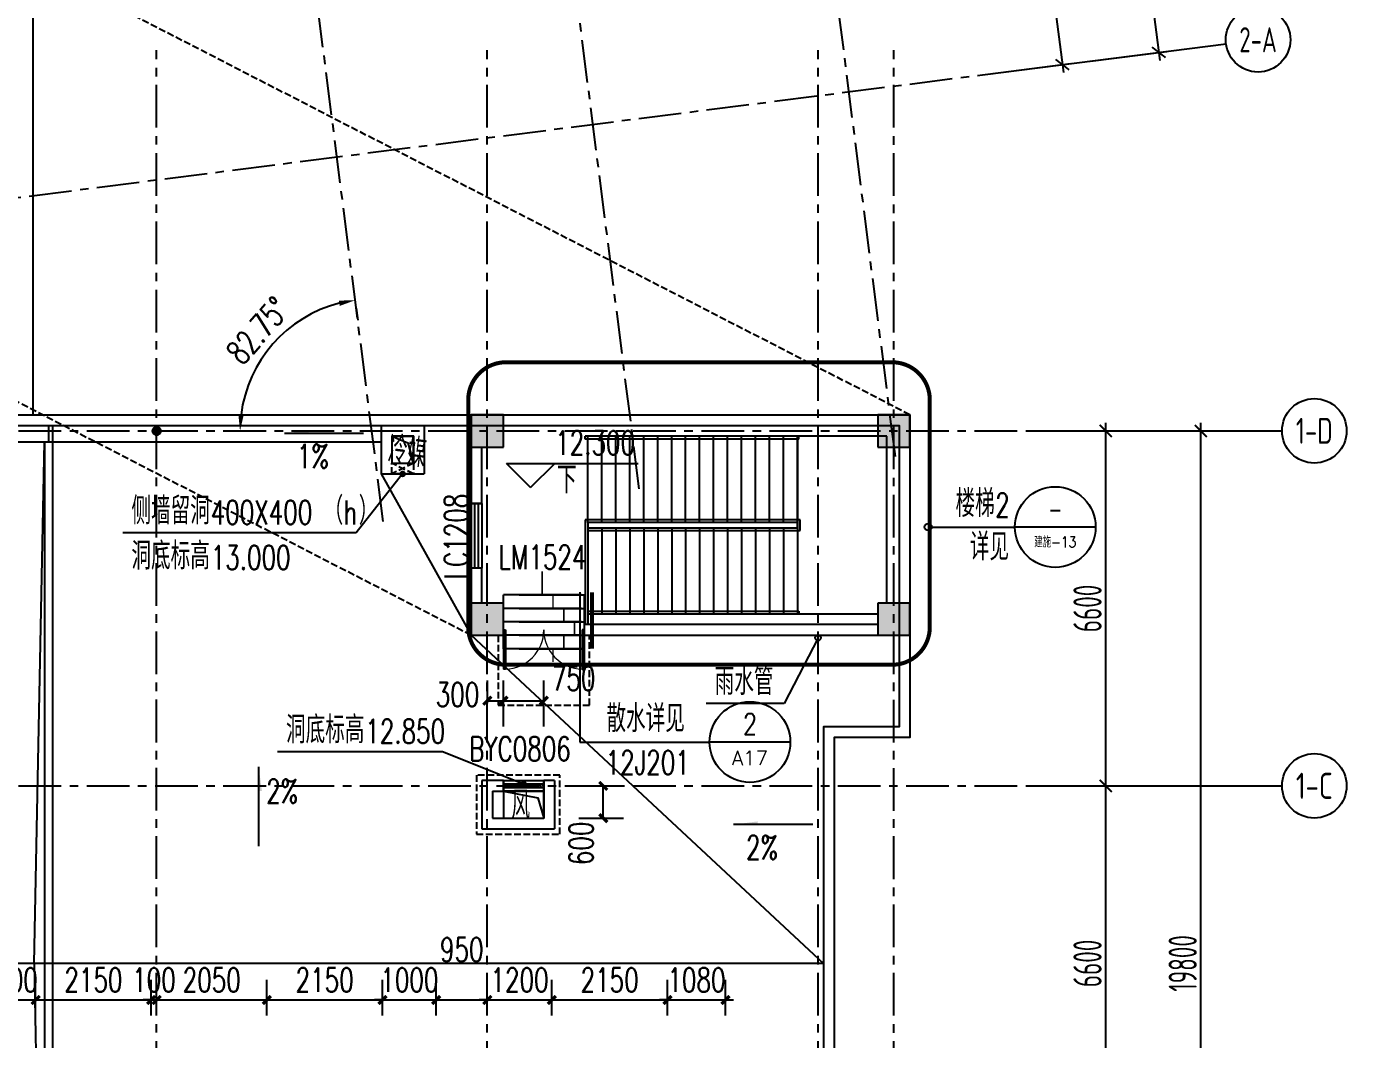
# Model space of a CAD drawing. Header units: millimetres. Extents: x -1048436 to -185795, y -983427 to 400387.
# Drawn here: x -694885 to -670332, y -51110 to -32273 of the extents above; entities that cross this region are included whole.
import ezdxf
from ezdxf.enums import TextEntityAlignment as Align

# ---------------------------------------------------------------- set-up
doc = ezdxf.new("R2010")
doc.units = ezdxf.units.MM
doc.header["$LTSCALE"] = 500
doc.linetypes.add('DASH', pattern=[0.35, 0.25, -0.1])
doc.linetypes.add('一层轴网$0$CENTER', pattern=[50.8, 31.75, -6.35, 6.35, -6.35])
for name, color, linetype in [('AXIS_TEXT', 7, 'Continuous'), ('COLUMN', 254, 'Continuous'), ('DIM_IDEN', 3, 'Continuous'), ('DIM_LEAD', 3, 'Continuous'), ('DIM_SYMB', 3, 'Continuous'), ('PUB_DIM', 3, 'Continuous'), ('PUB_HATCH', 8, 'Continuous'), ('PUB_TEXT', 7, 'Continuous'), ('STAIR', 2, 'Continuous'), ('WINDOW', 4, 'Continuous'), ('WINDOW_TEXT', 7, 'Continuous'), ('一层轴网$0$PUB_DIM', 3, 'Continuous'), ('一层轴网$0$建-文字', 4, 'Continuous'), ('一层轴网$0$建-符号', 150, 'Continuous'), ('一层轴网$0$建-轴线', 1, '一层轴网$0$CENTER'), ('建-墙', 254, 'Continuous'), ('建-屋面-排水沟落水口', 175, 'Continuous'), ('建-文字', 4, 'Continuous'), ('建-符号', 13, 'Continuous'), ('建-符号-箭头', 13, 'Continuous'), ('建-符号-门编号', 13, 'Continuous'), ('建-门扇', 32, 'Continuous'), ('建筑-洞口', 3, 'Continuous')]:
    doc.layers.add(name, color=color, linetype=linetype)
doc.layers.add('建-非打-01', color=6, linetype='Continuous', plot=False)
doc.styles.add('_TCH_DIM', font='SIMPLEX', dxfattribs={"bigfont": 'GBCBIG'})
doc.styles.add('_TCH_DIM_T3', font='SIMPLEX', dxfattribs={"width": 0.705882, "bigfont": 'GBCBIG'})
doc.styles.add('_TCH_LABEL', font='COMPLEX', dxfattribs={"bigfont": 'GBCBIG'})
doc.styles.add('_TCH_WINDOW', font='SIMPLEX', dxfattribs={"height": 3.5, "bigfont": 'GBCBIG'})
doc.styles.add('COMPLEX', font='COMPLEX')
doc.styles.add('XD2008', font='xd-hzs.shx', dxfattribs={"width": 0.7, "bigfont": 'xd-hztxt.shx'})
doc.styles.add('一层轴网$0$_TCH_DIM_T3', font='SIMPLEX', dxfattribs={"width": 0.705882, "bigfont": 'GBCBIG'})
doc.styles.add('一层轴网$0$XD2008', font='xd-hzs.shx', dxfattribs={"width": 0.7, "bigfont": 'xd-hztxt.shx'})
doc.styles.add('一层轴网$0$XD2008_T3', font='xd-hzs.shx', dxfattribs={"width": 0.7, "bigfont": 'xd-hztxt.shx'})
doc.dimstyles.new('_TCH_ARCH&&150', dxfattribs={"dimtxt": 446.25, "dimasz": 150, "dimexe": 375, "dimexo": 450, "dimgap": 150, "dimtad": 1, "dimdec": 0, "dimzin": 0, "dimdsep": 46, "dimtxsty": '_TCH_DIM_T3', "dimblk": 'ARCHTICK', "dimcen": 0.09, "dimclrt": 7, "dimazin": 2, "dimtfac": 1, "dimtdec": 0, "dimtix": 1, "dimtmove": 2, "dimatfit": 3, "dimldrblk": 'ARCHTICK', "dimfxl": 1, "dimtolj": 1, "dimtzin": 0, "dimarcsym": 0})
doc.dimstyles.new('一层轴网$0$_TCH_ARROW&&150', dxfattribs={"dimtxt": 446.25, "dimasz": 300, "dimexe": 375, "dimexo": 450, "dimgap": 150, "dimtad": 1, "dimdec": 0, "dimzin": 0, "dimdsep": 46, "dimtxsty": '一层轴网$0$_TCH_DIM_T3', "dimcen": 0.09, "dimclrt": 7, "dimazin": 2, "dimtfac": 1, "dimtdec": 0, "dimtix": 1, "dimtmove": 2, "dimatfit": 3, "dimfxl": 1, "dimtolj": 1, "dimtzin": 0, "dimarcsym": 0})
doc.dimstyles.new('一层轴网$0$XD100&&150', dxfattribs={"dimtxt": 525, "dimasz": 225, "dimexe": 150, "dimexo": 150, "dimgap": 75, "dimtad": 1, "dimdec": 0, "dimdsep": 46, "dimtxsty": '一层轴网$0$XD2008_T3', "dimblk": '一层轴网$0$_ARCHTICK', "dimcen": 2.5, "dimdle": 150, "dimclrt": 7, "dimaunit": 1, "dimadec": 0, "dimazin": 0, "dimtfac": 1, "dimtdec": 0, "dimtix": 1, "dimtmove": 0, "dimatfit": 3, "dimfxl": 1, "dimtolj": 1, "dimtzin": 0, "dimarcsym": 0})

# ---------------------------------------------------------------- blocks, each defined once
blk = doc.blocks.new('A$C70866F3F')
for p, q in [((75, 150), (0, 150)), ((20, 225), (85, 187)), ((20, 75), (85, 112)), ((75, 280), (112, 215)), ((112, 85), (75, 20)), ((150, 300), (150, 225)), ((150, 75), (150, 0)), ((225, 280), (187, 215)), ((187, 85), (225, 20)), ((215, 187), (280, 225)), ((215, 112), (280, 75)), ((300, 150), (225, 150))]:
    blk.add_line(p, q)
for radius in [150, 75]:
    blk.add_circle((150, 150), radius)
blk = doc.blocks.new('A$C1A8E3B15')
at = {"layer": 'DIM_LEAD'}
for p, q in [((73350, -63826), (72720, -65043)), ((72720, -65043), (71271, -65043))]:
    blk.add_line(p, q, dxfattribs=at)
at = {"layer": '建-屋面-排水沟落水口'}
blk.add_circle((73350, -63826), 50, dxfattribs=at)
at = {"layer": '建-屋面-排水沟落水口', "xscale": 0.5, "yscale": 0.5, "zscale": 0.5, "rotation": 180.0000000333506}
blk.add_blockref('A$C70866F3F', (61125, -59901), dxfattribs=at)
at = {"layer": 'PUB_TEXT', "style": '_TCH_DIM'}
blk.add_text('雨水管', height=506.4, dxfattribs=at).set_placement((71428, -64885))
blk = doc.blocks.new('A$C270B0046')
at = {"layer": '建筑-洞口'}
blk.add_lwpolyline([(133732, 54625), (134132, 54625), (134132, 55125), (133732, 55125)], close=True, dxfattribs=at)
for points in [[(133732, 55125), (134027, 55006), (134132, 54625)], [(135807, 48524), (135807, 48024), (136557, 48024), (136557, 48524), (135807, 48524)], [(135807, 48524), (136449, 48401), (136557, 48024)]]:
    blk.add_lwpolyline(points, dxfattribs=at)
blk = doc.blocks.new('_AXISO')
blk.add_circle((0, 0), 0.5)
at = {"layer": 'AXIS_TEXT', "style": 'COMPLEX', "width": 1.041667}
blk.add_attdef('A', text='', height=0.56, dxfattribs=at).set_placement((-0.25, -0.28), (0.25, -0.28), align=Align.FIT)
blk = doc.blocks.new('一层轴网$0$_ARCHTICK')
at = {"color": 0, "linetype": 'ByBlock', "const_width": 0.15}
blk.add_lwpolyline([(-0.5, -0.5), (0.5, 0.5)], dxfattribs=at)
blk = doc.blocks.new('*D3045')
at = {"layer": 'Defpoints', "color": 0, "transparency": 16777216}
for p in [(77110, 19800), (78550, 19800), (77110, 13200)]:
    blk.add_point(p, dxfattribs=at)
at = {"layer": '一层轴网$0$建-符号', "color": 0, "lineweight": -2, "transparency": 16777216}
for p, q in [((78550, 13050), (78550, 19950)), ((77260, 19800), (78700, 19800)), ((77260, 13200), (78700, 13200))]:
    blk.add_line(p, q, dxfattribs=at)
at = {"layer": '一层轴网$0$建-符号', "color": 0, "lineweight": -2, "transparency": 16777216, "xscale": 225, "yscale": 225, "zscale": 225}
for p, rotation in [((78550, 19800), 90), ((78550, 13200), 270)]:
    blk.add_blockref('一层轴网$0$_ARCHTICK', p, dxfattribs=dict(at, rotation=rotation))
at = {"layer": '一层轴网$0$建-符号', "color": 7, "transparency": 16777216, "insert": (78212, 16500), "char_height": 525, "attachment_point": 5, "rotation": 90, "style": '一层轴网$0$XD2008_T3'}
blk.add_mtext('\\A1;6600', dxfattribs=at)
blk = doc.blocks.new('*D3046')
at = {"layer": 'Defpoints', "color": 0, "transparency": 16777216}
for p in [(77110, 13200), (78550, 13200), (77110, 6600)]:
    blk.add_point(p, dxfattribs=at)
at = {"layer": '一层轴网$0$建-符号', "color": 0, "lineweight": -2, "transparency": 16777216}
for p, q in [((78550, 6450), (78550, 13350)), ((77260, 13200), (78700, 13200)), ((77260, 6600), (78700, 6600))]:
    blk.add_line(p, q, dxfattribs=at)
at = {"layer": '一层轴网$0$建-符号', "color": 0, "lineweight": -2, "transparency": 16777216, "xscale": 225, "yscale": 225, "zscale": 225}
for p, rotation in [((78550, 13200), 90), ((78550, 6600), 270)]:
    blk.add_blockref('一层轴网$0$_ARCHTICK', p, dxfattribs=dict(at, rotation=rotation))
at = {"layer": '一层轴网$0$建-符号', "color": 7, "transparency": 16777216, "insert": (78212, 9900), "char_height": 525, "attachment_point": 5, "rotation": 90, "style": '一层轴网$0$XD2008_T3'}
blk.add_mtext('\\A1;6600', dxfattribs=at)
blk = doc.blocks.new('*D3048')
at = {"layer": 'Defpoints', "color": 0, "transparency": 16777216}
for p in [(78925, 19800), (80320, 19800), (78925, 0)]:
    blk.add_point(p, dxfattribs=at)
at = {"layer": '一层轴网$0$建-符号', "color": 0, "lineweight": -2, "transparency": 16777216}
for p, q in [((80320, -150), (80320, 19950)), ((79075, 19800), (80470, 19800)), ((79075, 0), (80470, 0))]:
    blk.add_line(p, q, dxfattribs=at)
at = {"layer": '一层轴网$0$建-符号', "color": 0, "lineweight": -2, "transparency": 16777216, "xscale": 225, "yscale": 225, "zscale": 225}
for p, rotation in [((80320, 19800), 90), ((80320, 0), 270)]:
    blk.add_blockref('一层轴网$0$_ARCHTICK', p, dxfattribs=dict(at, rotation=rotation))
at = {"layer": '一层轴网$0$建-符号', "color": 7, "transparency": 16777216, "insert": (79982.5, 9900), "char_height": 525, "attachment_point": 5, "rotation": 90, "style": '一层轴网$0$XD2008_T3'}
blk.add_mtext('\\A1;19800', dxfattribs=at)
blk = doc.blocks.new('*D3049')
at = {"layer": 'Defpoints', "color": 0, "transparency": 16777216}
for p in [(64554, 22528), (63502, 21811), (62151, 19800), (64901, 19800)]:
    blk.add_point(p, dxfattribs=at)
at = {"layer": '一层轴网$0$PUB_DIM', "color": 0, "lineweight": -2, "transparency": 16777216}
for p, q in [((64611, 22081), (64639, 21858)), ((62601, 19800), (62826, 19800))]:
    blk.add_line(p, q, dxfattribs=at)
blk.add_arc((64901, 19800), 2450, 104.2683, 172.9793, dxfattribs=at)
at = {"layer": '一层轴网$0$PUB_DIM', "color": 0, "transparency": 16777216}
for points in [[(64288, 22223), (64306, 22125), (64592, 22230)], [(62519, 20096), (62420, 20102), (62451, 19800)]]:
    blk.add_solid(points, dxfattribs=at)
at = {"layer": '一层轴网$0$PUB_DIM', "color": 7, "transparency": 16777216, "insert": (62783, 21666), "char_height": 446.2, "attachment_point": 5, "rotation": 48.6238, "style": '一层轴网$0$_TCH_DIM_T3'}
blk.add_mtext('\\A1;82.75°', dxfattribs=at)
blk = doc.blocks.new('*D3062')
at = {"layer": 'Defpoints', "color": 0, "transparency": 16777216}
for p in [(75499, 32373), (77744, 26611), (76256, 26421)]:
    blk.add_point(p, dxfattribs=at)
at = {"layer": '一层轴网$0$建-符号', "color": 0, "lineweight": -2, "transparency": 16777216}
for p, q in [((76968, 32711), (77763, 26462)), ((75648, 32392), (77136, 32582)), ((76405, 26440), (77893, 26629))]:
    blk.add_line(p, q, dxfattribs=at)
at = {"layer": '一层轴网$0$建-符号', "color": 0, "lineweight": -2, "transparency": 16777216, "xscale": 225, "yscale": 225, "zscale": 225}
for p, rotation in [((76987, 32563), 97.24752617045682), ((77744, 26611), 277.2475261704568)]:
    blk.add_blockref('一层轴网$0$_ARCHTICK', p, dxfattribs=dict(at, rotation=rotation))
at = {"layer": '一层轴网$0$建-符号', "color": 7, "transparency": 16777216, "insert": (77700, 29629), "char_height": 525, "attachment_point": 5, "rotation": 277.2475, "style": '一层轴网$0$XD2008_T3'}
blk.add_mtext('\\A1;6000', dxfattribs=at)
blk = doc.blocks.new('*D3063')
at = {"layer": 'Defpoints', "color": 0, "transparency": 16777216}
for p in [(71304, 80226), (79537, 26839), (78116, 26658)]:
    blk.add_point(p, dxfattribs=at)
at = {"layer": '一层轴网$0$建-符号', "color": 0, "lineweight": -2, "transparency": 16777216}
for p, q in [((72706, 80556), (79556, 26690)), ((71452, 80245), (72873, 80426)), ((78265, 26677), (79686, 26857))]:
    blk.add_line(p, q, dxfattribs=at)
at = {"layer": '一层轴网$0$建-符号', "color": 0, "lineweight": -2, "transparency": 16777216, "xscale": 225, "yscale": 225, "zscale": 225}
for p, rotation in [((72725, 80407), 97.24752617045664), ((79537, 26839), 277.2475261704566)]:
    blk.add_blockref('一层轴网$0$_ARCHTICK', p, dxfattribs=dict(at, rotation=rotation))
at = {"layer": '一层轴网$0$建-符号', "color": 7, "transparency": 16777216, "insert": (76466, 53665), "char_height": 525, "attachment_point": 5, "rotation": 277.2475, "style": '一层轴网$0$XD2008_T3'}
blk.add_mtext('\\A1;54000', dxfattribs=at)
blk = doc.blocks.new('_ArchTick')
at = {"color": 0, "linetype": 'ByBlock', "const_width": 0.4}
blk.add_lwpolyline([(-0.5, -0.5), (0.5, 0.5)], dxfattribs=at)
blk = doc.blocks.new('*D160')
at = {"layer": 'Defpoints', "color": 0, "transparency": 16777216}
for p in [(-694713, -50374), (-695713, -51110), (-694713, -51110)]:
    blk.add_point(p, dxfattribs=at)
at = {"layer": 'PUB_DIM', "color": 0, "lineweight": -2, "transparency": 16777216}
for p, q in [((-695713, -50660), (-695713, -49999)), ((-694713, -50660), (-694713, -49999)), ((-695713, -50374), (-695863, -50374)), ((-695713, -50374), (-694713, -50374)), ((-694713, -50374), (-694563, -50374))]:
    blk.add_line(p, q, dxfattribs=at)
at = {"layer": 'PUB_DIM', "color": 0, "lineweight": -2, "transparency": 16777216, "xscale": 150, "yscale": 150, "zscale": 150}
blk.add_blockref('_ArchTick', (-695713, -50374), dxfattribs=at)
at = {"layer": 'PUB_DIM', "color": 0, "lineweight": -2, "transparency": 16777216, "xscale": 150, "yscale": 150, "zscale": 150, "rotation": 180}
blk.add_blockref('_ArchTick', (-694713, -50374), dxfattribs=at)
at = {"layer": 'PUB_DIM', "color": 7, "transparency": 16777216, "insert": (-695213, -50001), "char_height": 446.2, "attachment_point": 5, "style": '_TCH_DIM_T3'}
blk.add_mtext('\\A1;1000', dxfattribs=at)
blk = doc.blocks.new('*D161')
at = {"layer": 'Defpoints', "color": 0, "transparency": 16777216}
for p in [(-692563, -50374), (-694713, -51110), (-692563, -51110)]:
    blk.add_point(p, dxfattribs=at)
at = {"layer": 'PUB_DIM', "color": 0, "lineweight": -2, "transparency": 16777216}
for p, q in [((-694713, -50660), (-694713, -49999)), ((-692563, -50660), (-692563, -49999)), ((-694713, -50374), (-692563, -50374))]:
    blk.add_line(p, q, dxfattribs=at)
at = {"layer": 'PUB_DIM', "color": 0, "lineweight": -2, "transparency": 16777216, "xscale": 150, "yscale": 150, "zscale": 150, "rotation": 180}
blk.add_blockref('_ArchTick', (-694713, -50374), dxfattribs=at)
at = {"layer": 'PUB_DIM', "color": 0, "lineweight": -2, "transparency": 16777216, "xscale": 150, "yscale": 150, "zscale": 150}
blk.add_blockref('_ArchTick', (-692563, -50374), dxfattribs=at)
at = {"layer": 'PUB_DIM', "color": 7, "transparency": 16777216, "insert": (-693638, -50001), "char_height": 446.2, "attachment_point": 5, "style": '_TCH_DIM_T3'}
blk.add_mtext('\\A1;2150', dxfattribs=at)
blk = doc.blocks.new('*D162')
at = {"layer": 'Defpoints', "color": 0, "transparency": 16777216}
for p in [(-692463, -50374), (-692563, -51110), (-692463, -51110)]:
    blk.add_point(p, dxfattribs=at)
at = {"layer": 'PUB_DIM', "color": 0, "lineweight": -2, "transparency": 16777216}
for p, q in [((-692563, -50660), (-692563, -49999)), ((-692463, -50660), (-692463, -49999)), ((-692563, -50374), (-692713, -50374)), ((-692563, -50374), (-692463, -50374)), ((-692463, -50374), (-692313, -50374))]:
    blk.add_line(p, q, dxfattribs=at)
at = {"layer": 'PUB_DIM', "color": 0, "lineweight": -2, "transparency": 16777216, "xscale": 150, "yscale": 150, "zscale": 150}
blk.add_blockref('_ArchTick', (-692563, -50374), dxfattribs=at)
at = {"layer": 'PUB_DIM', "color": 0, "lineweight": -2, "transparency": 16777216, "xscale": 150, "yscale": 150, "zscale": 150, "rotation": 180}
blk.add_blockref('_ArchTick', (-692463, -50374), dxfattribs=at)
at = {"layer": 'PUB_DIM', "color": 7, "transparency": 16777216, "insert": (-692513, -50001), "char_height": 446.2, "attachment_point": 5, "style": '_TCH_DIM_T3'}
blk.add_mtext('\\A1;100', dxfattribs=at)
blk = doc.blocks.new('*D163')
at = {"layer": 'Defpoints', "color": 0, "transparency": 16777216}
for p in [(-690413, -50374), (-692463, -51110), (-690413, -51110)]:
    blk.add_point(p, dxfattribs=at)
at = {"layer": 'PUB_DIM', "color": 0, "lineweight": -2, "transparency": 16777216}
for p, q in [((-692463, -50660), (-692463, -49999)), ((-690413, -50660), (-690413, -49999)), ((-692463, -50374), (-690413, -50374))]:
    blk.add_line(p, q, dxfattribs=at)
at = {"layer": 'PUB_DIM', "color": 0, "lineweight": -2, "transparency": 16777216, "xscale": 150, "yscale": 150, "zscale": 150, "rotation": 180}
blk.add_blockref('_ArchTick', (-692463, -50374), dxfattribs=at)
at = {"layer": 'PUB_DIM', "color": 0, "lineweight": -2, "transparency": 16777216, "xscale": 150, "yscale": 150, "zscale": 150}
blk.add_blockref('_ArchTick', (-690413, -50374), dxfattribs=at)
at = {"layer": 'PUB_DIM', "color": 7, "transparency": 16777216, "insert": (-691438, -50001), "char_height": 446.2, "attachment_point": 5, "style": '_TCH_DIM_T3'}
blk.add_mtext('\\A1;2050', dxfattribs=at)
blk = doc.blocks.new('*D164')
at = {"layer": 'Defpoints', "color": 0, "transparency": 16777216}
for p in [(-688263, -50374), (-690413, -51110), (-688263, -51110)]:
    blk.add_point(p, dxfattribs=at)
at = {"layer": 'PUB_DIM', "color": 0, "lineweight": -2, "transparency": 16777216}
for p, q in [((-690413, -50660), (-690413, -49999)), ((-688263, -50660), (-688263, -49999)), ((-690413, -50374), (-688263, -50374))]:
    blk.add_line(p, q, dxfattribs=at)
at = {"layer": 'PUB_DIM', "color": 0, "lineweight": -2, "transparency": 16777216, "xscale": 150, "yscale": 150, "zscale": 150, "rotation": 180}
blk.add_blockref('_ArchTick', (-690413, -50374), dxfattribs=at)
at = {"layer": 'PUB_DIM', "color": 0, "lineweight": -2, "transparency": 16777216, "xscale": 150, "yscale": 150, "zscale": 150}
blk.add_blockref('_ArchTick', (-688263, -50374), dxfattribs=at)
at = {"layer": 'PUB_DIM', "color": 7, "transparency": 16777216, "insert": (-689338, -50001), "char_height": 446.2, "attachment_point": 5, "style": '_TCH_DIM_T3'}
blk.add_mtext('\\A1;2150', dxfattribs=at)
blk = doc.blocks.new('*D165')
at = {"layer": 'Defpoints', "color": 0, "transparency": 16777216}
for p in [(-687263, -50374), (-688263, -51110), (-687263, -51110)]:
    blk.add_point(p, dxfattribs=at)
at = {"layer": 'PUB_DIM', "color": 0, "lineweight": -2, "transparency": 16777216}
for p, q in [((-688263, -50660), (-688263, -49999)), ((-687263, -50660), (-687263, -49999)), ((-688263, -50374), (-688413, -50374)), ((-688263, -50374), (-687263, -50374)), ((-687263, -50374), (-687113, -50374))]:
    blk.add_line(p, q, dxfattribs=at)
at = {"layer": 'PUB_DIM', "color": 0, "lineweight": -2, "transparency": 16777216, "xscale": 150, "yscale": 150, "zscale": 150}
blk.add_blockref('_ArchTick', (-688263, -50374), dxfattribs=at)
at = {"layer": 'PUB_DIM', "color": 0, "lineweight": -2, "transparency": 16777216, "xscale": 150, "yscale": 150, "zscale": 150, "rotation": 180}
blk.add_blockref('_ArchTick', (-687263, -50374), dxfattribs=at)
at = {"layer": 'PUB_DIM', "color": 7, "transparency": 16777216, "insert": (-687763, -50001), "char_height": 446.2, "attachment_point": 5, "style": '_TCH_DIM_T3'}
blk.add_mtext('\\A1;1000', dxfattribs=at)
blk = doc.blocks.new('*D166')
at = {"layer": 'Defpoints', "color": 0, "transparency": 16777216}
for p in [(-686313, -50374), (-687263, -51110), (-686313, -51110)]:
    blk.add_point(p, dxfattribs=at)
at = {"layer": 'PUB_DIM', "color": 0, "lineweight": -2, "transparency": 16777216}
for p, q in [((-687263, -50660), (-687263, -49999)), ((-686313, -50660), (-686313, -49999)), ((-687263, -50374), (-686313, -50374))]:
    blk.add_line(p, q, dxfattribs=at)
at = {"layer": 'PUB_DIM', "color": 0, "lineweight": -2, "transparency": 16777216, "xscale": 150, "yscale": 150, "zscale": 150, "rotation": 180}
blk.add_blockref('_ArchTick', (-687263, -50374), dxfattribs=at)
at = {"layer": 'PUB_DIM', "color": 0, "lineweight": -2, "transparency": 16777216, "xscale": 150, "yscale": 150, "zscale": 150}
blk.add_blockref('_ArchTick', (-686313, -50374), dxfattribs=at)
at = {"layer": 'PUB_DIM', "color": 7, "transparency": 16777216, "insert": (-686788, -49437), "char_height": 446.2, "attachment_point": 5, "style": '_TCH_DIM_T3'}
blk.add_mtext('\\A1;950', dxfattribs=at)
blk = doc.blocks.new('*D167')
at = {"layer": 'Defpoints', "color": 0, "transparency": 16777216}
for p in [(-685113, -50374), (-686313, -51110), (-685113, -51110)]:
    blk.add_point(p, dxfattribs=at)
at = {"layer": 'PUB_DIM', "color": 0, "lineweight": -2, "transparency": 16777216}
for p, q in [((-686313, -50660), (-686313, -49999)), ((-685113, -50660), (-685113, -49999)), ((-686313, -50374), (-686463, -50374)), ((-686313, -50374), (-685113, -50374)), ((-685113, -50374), (-684963, -50374))]:
    blk.add_line(p, q, dxfattribs=at)
at = {"layer": 'PUB_DIM', "color": 0, "lineweight": -2, "transparency": 16777216, "xscale": 150, "yscale": 150, "zscale": 150}
blk.add_blockref('_ArchTick', (-686313, -50374), dxfattribs=at)
at = {"layer": 'PUB_DIM', "color": 0, "lineweight": -2, "transparency": 16777216, "xscale": 150, "yscale": 150, "zscale": 150, "rotation": 180}
blk.add_blockref('_ArchTick', (-685113, -50374), dxfattribs=at)
at = {"layer": 'PUB_DIM', "color": 7, "transparency": 16777216, "insert": (-685713, -50001), "char_height": 446.2, "attachment_point": 5, "style": '_TCH_DIM_T3'}
blk.add_mtext('\\A1;1200', dxfattribs=at)
blk = doc.blocks.new('*D168')
at = {"layer": 'Defpoints', "color": 0, "transparency": 16777216}
for p in [(-682963, -50374), (-685113, -51110), (-682963, -51110)]:
    blk.add_point(p, dxfattribs=at)
at = {"layer": 'PUB_DIM', "color": 0, "lineweight": -2, "transparency": 16777216}
for p, q in [((-685113, -50660), (-685113, -49999)), ((-682963, -50660), (-682963, -49999)), ((-685113, -50374), (-682963, -50374))]:
    blk.add_line(p, q, dxfattribs=at)
at = {"layer": 'PUB_DIM', "color": 0, "lineweight": -2, "transparency": 16777216, "xscale": 150, "yscale": 150, "zscale": 150, "rotation": 180}
blk.add_blockref('_ArchTick', (-685113, -50374), dxfattribs=at)
at = {"layer": 'PUB_DIM', "color": 0, "lineweight": -2, "transparency": 16777216, "xscale": 150, "yscale": 150, "zscale": 150}
blk.add_blockref('_ArchTick', (-682963, -50374), dxfattribs=at)
at = {"layer": 'PUB_DIM', "color": 7, "transparency": 16777216, "insert": (-684038, -50001), "char_height": 446.2, "attachment_point": 5, "style": '_TCH_DIM_T3'}
blk.add_mtext('\\A1;2150', dxfattribs=at)
blk = doc.blocks.new('*D169')
at = {"layer": 'Defpoints', "color": 0, "transparency": 16777216}
for p in [(-681883, -50374), (-682963, -51110), (-681883, -51110)]:
    blk.add_point(p, dxfattribs=at)
at = {"layer": 'PUB_DIM', "color": 0, "lineweight": -2, "transparency": 16777216}
for p, q in [((-682963, -50660), (-682963, -49999)), ((-681883, -50660), (-681883, -49999)), ((-682963, -50374), (-683113, -50374)), ((-682963, -50374), (-681883, -50374)), ((-681883, -50374), (-681733, -50374))]:
    blk.add_line(p, q, dxfattribs=at)
at = {"layer": 'PUB_DIM', "color": 0, "lineweight": -2, "transparency": 16777216, "xscale": 150, "yscale": 150, "zscale": 150}
blk.add_blockref('_ArchTick', (-682963, -50374), dxfattribs=at)
at = {"layer": 'PUB_DIM', "color": 0, "lineweight": -2, "transparency": 16777216, "xscale": 150, "yscale": 150, "zscale": 150, "rotation": 180}
blk.add_blockref('_ArchTick', (-681883, -50374), dxfattribs=at)
at = {"layer": 'PUB_DIM', "color": 7, "transparency": 16777216, "insert": (-682423, -50001), "char_height": 446.2, "attachment_point": 5, "style": '_TCH_DIM_T3'}
blk.add_mtext('\\A1;1080', dxfattribs=at)
blk = doc.blocks.new('*D1117')
at = {"layer": 'Defpoints', "color": 0, "transparency": 16777216}
for p in [(-685063, -46394), (-684156, -46394), (-685063, -46994)]:
    blk.add_point(p, dxfattribs=at)
at = {"layer": 'PUB_DIM', "color": 0, "lineweight": -2, "transparency": 16777216}
for p, q in [((-684613, -46394), (-683781, -46394)), ((-684156, -46994), (-684156, -46394)), ((-684613, -46994), (-683781, -46994))]:
    blk.add_line(p, q, dxfattribs=at)
at = {"layer": 'PUB_DIM', "color": 0, "lineweight": -2, "transparency": 16777216, "xscale": 150, "yscale": 150, "zscale": 150}
for p, rotation in [((-684156, -46394), 90), ((-684156, -46994), 270)]:
    blk.add_blockref('_ArchTick', p, dxfattribs=dict(at, rotation=rotation))
at = {"layer": 'PUB_DIM', "color": 7, "transparency": 16777216, "insert": (-684569, -47462), "char_height": 446.2, "attachment_point": 5, "rotation": 90, "style": '_TCH_DIM_T3'}
blk.add_mtext('\\A1;600', dxfattribs=at)
blk = doc.blocks.new('*D1118')
at = {"layer": 'Defpoints', "color": 0, "transparency": 16777216}
for p in [(-686012, -44809), (-686313, -45740), (-686013, -45740)]:
    blk.add_point(p, dxfattribs=at)
at = {"layer": 'PUB_DIM', "color": 0, "lineweight": -2, "transparency": 16777216}
for p, q in [((-686313, -45290), (-686312, -44434)), ((-686013, -45290), (-686012, -44434)), ((-686312, -44809), (-686012, -44809))]:
    blk.add_line(p, q, dxfattribs=at)
at = {"layer": 'PUB_DIM', "color": 0, "lineweight": -2, "transparency": 16777216, "xscale": 150, "yscale": 150, "zscale": 150}
for p, rotation in [((-686312, -44809), 179.9880964883698), ((-686012, -44809), 359.9880964883698)]:
    blk.add_blockref('_ArchTick', p, dxfattribs=dict(at, rotation=rotation))
at = {"layer": 'PUB_DIM', "color": 7, "transparency": 16777216, "insert": (-686867, -44695), "char_height": 446.2, "attachment_point": 5, "rotation": 359.9881, "style": '_TCH_DIM_T3'}
blk.add_mtext('\\A1;300', dxfattribs=at)
blk = doc.blocks.new('*D1119')
at = {"layer": 'Defpoints', "color": 0, "transparency": 16777216}
for p in [(-685262, -44809), (-686013, -45740), (-685263, -45740)]:
    blk.add_point(p, dxfattribs=at)
at = {"layer": 'PUB_DIM', "color": 0, "lineweight": -2, "transparency": 16777216}
for p, q in [((-686013, -45290), (-686012, -44434)), ((-685263, -45290), (-685262, -44434)), ((-686012, -44809), (-685262, -44809))]:
    blk.add_line(p, q, dxfattribs=at)
at = {"layer": 'PUB_DIM', "color": 0, "lineweight": -2, "transparency": 16777216, "xscale": 150, "yscale": 150, "zscale": 150}
for p, rotation in [((-686012, -44809), 179.9880964883694), ((-685262, -44809), 359.9880964883694)]:
    blk.add_blockref('_ArchTick', p, dxfattribs=dict(at, rotation=rotation))
at = {"layer": 'PUB_DIM', "color": 7, "transparency": 16777216, "insert": (-684707, -44397), "char_height": 446.2, "attachment_point": 5, "rotation": 359.9881, "style": '_TCH_DIM_T3'}
blk.add_mtext('\\A1;750', dxfattribs=at)
blk = doc.blocks.new('$TCHSYS$WIN2D')
for p, q in [((-0.5, 0.5), (0.5, 0.5)), ((-0.5, 0.5), (-0.5, -0.5)), ((0.5, 0.5), (0.5, -0.5)), ((0.5, 0.167), (-0.5, 0.167)), ((0.5, -0.167), (-0.5, -0.167)), ((-0.5, -0.5), (0.5, -0.5))]:
    blk.add_line(p, q)
blk = doc.blocks.new('$WINLIB2D$00000039')
at = {"color": 0}
for points in [[(-0.5, 0.5), (-0.5, -0.5)], [(0.5, 0.5), (-0.5, 0.5)], [(0.5, -0.5), (0.5, 0.5)], [(-0.5, 0.167), (0.5, 0.167)], [(-0.452, -0.167), (-0.5, 0.084)], [(-0.384, -0.167), (-0.448, 0.167)], [(-0.316, -0.167), (-0.38, 0.167)], [(-0.248, -0.167), (-0.312, 0.167)], [(-0.18, -0.167), (-0.244, 0.167)], [(-0.112, -0.167), (-0.176, 0.167)], [(-0.044, -0.167), (-0.108, 0.167)], [(0.024, -0.167), (-0.04, 0.167)], [(0.092, -0.167), (0.028, 0.167)], [(0.16, -0.167), (0.096, 0.167)], [(0.228, -0.167), (0.164, 0.167)], [(0.296, -0.167), (0.232, 0.167)], [(0.364, -0.167), (0.3, 0.167)], [(0.432, -0.167), (0.368, 0.167)], [(0.5, -0.167), (0.436, 0.167)], [(-0.5, -0.167), (0.5, -0.167)], [(0.5, -0.5), (-0.5, -0.5)]]:
    blk.add_lwpolyline(points, dxfattribs=at)
blk = doc.blocks.new('$DorLib2D$00000002')
for p, q in [((-0.5, 0), (-0.5, 0.4875)), ((-0.475, 0.4875), (-0.5, 0.4875)), ((-0.475, 0), (-0.475, 0.4875)), ((0.475, 0), (0.475, 0.4875)), ((0.475, 0.4875), (0.5, 0.4875)), ((0.5, 0), (0.5, 0.4875)), ((-0.5, 0), (-0.475, 0)), ((0.5, 0), (0.475, 0))]:
    blk.add_line(p, q)
at = {"lineweight": 13}
for centre, start, end in [((-0.4875, 0), 0, 88.53072), ((0.4875, 0), 91.46928, 180)]:
    blk.add_arc(centre, 0.4875, start, end, dxfattribs=at)
blk = doc.blocks.new('A$C2C8523F8')
at = {"layer": '一层轴网$0$建-符号'}
for p, q in [((76256.3, 26421.3), (80789, 26997.8)), ((77110, 19800), (81830, 19800)), ((81830, 19801.8), (81830, 19801.8)), ((77110, 13200), (81830, 13200)), ((81830.3, 13201.8), (81830.3, 13201.8))]:
    blk.add_line(p, q, dxfattribs=at)
at = {"layer": '一层轴网$0$建-轴线', "ltscale": 0.05}
for p, q in [((74638.3, 19327.2), (66478.9, 83487.5)), ((69876.7, 18721.7), (61717.3, 82882)), ((65115, 18116.1), (56955.6, 82276.4)), ((54750.7, 23686.4), (76256.3, 26421.3)), ((21500, 19800), (77110, 19800)), ((21500, 13200), (77110, 13200))]:
    blk.add_line(p, q, dxfattribs=at)
for points in [[(60900, -2500), (60900, 26879.1)], [(67050, -2500), (67050, 26879.1)], [(73200, -2500), (73200, 26879.1)], [(74610, -2500.8), (74610, 26878.3)]]:
    blk.add_lwpolyline(points, dxfattribs=at)
at = {"layer": '一层轴网$0$建-符号'}
ref = blk.add_blockref('_AXISO', (81384.2, 27073.4), dxfattribs=dict(at, xscale=1200, yscale=1200, zscale=1200))
ref.add_attrib('A', '2-A', dxfattribs={"layer": '一层轴网$0$建-文字', "height": 467.56, "style": '一层轴网$0$XD2008', "width": 0.894142}).set_placement((81035.3, 26839.7), (81733.1, 26839.7), align=Align.FIT)
ref = blk.add_blockref('_AXISO', (82430, 19801.8), dxfattribs=dict(at, xscale=1200, yscale=1200, zscale=1200))
ref.add_attrib('A', '1-D', dxfattribs={"layer": '一层轴网$0$建-文字', "height": 482.65, "style": '一层轴网$0$XD2008', "width": 0.944767}).set_placement((82086.3, 19560.5), (82773.7, 19560.5), align=Align.FIT)
ref = blk.add_blockref('_AXISO', (82430.3, 13201.8), dxfattribs=dict(at, xscale=1200, yscale=1200, zscale=1200))
ref.add_attrib('A', '1-C', dxfattribs={"layer": '一层轴网$0$建-文字', "height": 486.4, "style": '一层轴网$0$XD2008', "width": 0.917494}).set_placement((82087.9, 12958.6), (82772.7, 12958.6), align=Align.FIT)
at = {"layer": '一层轴网$0$PUB_DIM'}
dim = blk.add_angular_dim_3p(base=(63501.6, 21810.9), center=(64900.9, 19800), p1=(64554, 22527.8), p2=(62151.1, 19800), dimstyle='一层轴网$0$_TCH_ARROW&&150', dxfattribs=at)
dim.commit()
dim.dimension.update_dxf_attribs({"geometry": '*D3049', "text_midpoint": (62782.6, 21666)})
at = {"layer": '一层轴网$0$建-符号'}
for p1, p2, distance, picture, middle in [((71303.6, 80226.4), (78116.1, 26657.8), 1432.5, '*D3063', (76465.7, 53665.4)), ((75499.4, 32373.4), (76256.3, 26421.3), 1499.7, '*D3062', (77700.4, 29629.1)), ((77110, 13200), (77110, 19800), -1440, '*D3045', (78212.5, 16500)), ((78925, 0), (78925, 19800), -1395, '*D3048', (79982.5, 9900)), ((77110, 6600), (77110, 13200), -1440, '*D3046', (78212.5, 9900))]:
    dim = blk.add_aligned_dim(p1=p1, p2=p2, distance=distance, dimstyle='一层轴网$0$XD100&&150', dxfattribs=at)
    dim.commit()
    dim.dimension.update_dxf_attribs({"geometry": picture, "text_midpoint": middle})

msp = doc.modelspace()

# ---------------------------------------------------------------- hatches: boundary and pattern name
at = {"layer": 'PUB_HATCH'}
for points in [[(-686612.7, -39494.3), (-686612.7, -40094.3), (-686012.7, -40094.3), (-686012.7, -39494.3)], [(-679053.2, -39494.3), (-679053.2, -40094.3), (-678453.2, -40094.3), (-678453.2, -39494.3)], [(-686612.7, -43594), (-686012.7, -43594), (-686012.7, -42994), (-686612.7, -42994)], [(-679053.2, -42994), (-679053.2, -43594), (-678453.2, -43594), (-678453.2, -42994)]]:
    msp.add_hatch(color=256, dxfattribs=at).paths.add_polyline_path(points)
at = {"layer": '建-符号-箭头'}
for points in [[(-690085, -39840.1), (-689635, -39840.1), (-689635, -39780.1)], [(-690564.9, -46040.1), (-690564.9, -46490.1), (-690504.9, -46490.1)], [(-681732.7, -47113.1), (-681282.7, -47113.1), (-681282.7, -47053.1)]]:
    msp.add_hatch(color=256, dxfattribs=at).paths.add_polyline_path(points)

# ---------------------------------------------------------------- linework, layer by layer
for p, q in [((-694760.9, -39494), (-694762.1, 568.9)), ((-685720.8, -42844), (-684512.6, -42844)), ((-684512.6, -42844), (-684512.6, -43594)), ((-685720.8, -43094), (-684512.6, -43094)), ((-685720.8, -43344), (-684512.6, -43344)), ((-685720.8, -43594), (-684512.6, -43594)), ((-685720.8, -43844), (-684512.6, -43844))]:
    msp.add_line(p, q)
at = {"linetype": 'DASH'}
for points in [[(-678453.2, -39494), (-706000.7, -25329.8)], [(-686612.7, -43594), (-714160.2, -29429.8)]]:
    msp.add_lwpolyline(points, dxfattribs=at)
msp.add_lwpolyline([(-729662.7, -43094), (-717362.7, -43094), (-717362.7, -39494), (-678453.2, -39494), (-678453.2, -45494), (-679862.7, -45494), (-679862.7, -59894), (-729662.7, -59894)], close=True)
for points in [[(-717162.7, -43094), (-717162.7, -39694), (-678653.2, -39694), (-678653.2, -45294), (-680062.7, -45294), (-680062.7, -59694), (-729462.7, -59694), (-729462.7, -46744.8)], [(-717162.7, -43094), (-717162.7, -39694), (-686612.7, -39694)]]:
    msp.add_lwpolyline(points)
at = {"const_width": 30}
msp.add_lwpolyline([(-685091.8, -44091.7), (-685091.8, -43844), (-684891.8, -43844), (-684891.8, -43594), (-684691.8, -43594), (-684691.8, -43344), (-684891.8, -43344), (-684891.8, -43094), (-685091.8, -43094), (-685091.8, -42844), (-685291.8, -42844), (-685291.8, -42407.3)], dxfattribs=at)
at = {"layer": 'COLUMN'}
for p, q in [((-686612.7, -39494.3), (-686612.7, -40094.3)), ((-686012.7, -39494.3), (-686612.7, -39494.3)), ((-686012.7, -40094.3), (-686012.7, -39494.3)), ((-679053.2, -39494.3), (-679053.2, -40094.3)), ((-678453.2, -39494.3), (-679053.2, -39494.3)), ((-678453.2, -40094.3), (-678453.2, -39494.3)), ((-686612.7, -40094.3), (-686012.7, -40094.3)), ((-679053.2, -40094.3), (-678453.2, -40094.3)), ((-686012.7, -42994), (-686612.7, -42994)), ((-686612.7, -42994), (-686612.7, -43594)), ((-686012.7, -43594), (-686012.7, -42994)), ((-679053.2, -42994), (-679053.2, -43594)), ((-678453.2, -42994), (-679053.2, -42994)), ((-678453.2, -43594), (-678453.2, -42994)), ((-686612.7, -43594), (-686012.7, -43594)), ((-679053.2, -43594), (-678453.2, -43594))]:
    msp.add_line(p, q, dxfattribs=at)
at = {"layer": 'DIM_IDEN'}
for p, q in [((-678115.8, -41580.6), (-676500.8, -41580.6)), ((-678115.8, -41580.6), (-678115.8, -41580.6)), ((-675000.8, -41580.6), (-676500.8, -41580.6))]:
    msp.add_line(p, q, dxfattribs=at)
for centre, radius in [((-675750.8, -41580.6), 750), ((-678115.8, -41580.6), 66.2)]:
    msp.add_circle(centre, radius, dxfattribs=at)
at = {"layer": 'DIM_LEAD'}
for p, q in [((-687887.6, -40593.7), (-688752.7, -41688)), ((-688752.7, -41688), (-693089.3, -41688)), ((-687147.7, -45759.5), (-690214.5, -45759.5)), ((-685637.7, -46360.8), (-687147.7, -45759.5))]:
    msp.add_line(p, q, dxfattribs=at)
at = {"layer": 'DIM_LEAD', "const_width": 60}
for points in [[(-687869, -40570.1, 1), (-687906.3, -40617.2, 1)], [(-685609.8, -46371.9, 1), (-685665.5, -46349.7, 1)]]:
    msp.add_lwpolyline(points, format="xyb", close=True, dxfattribs=at)
at = {"layer": 'DIM_SYMB'}
msp.add_lwpolyline([(-684574.5, -40694, 0, 0, 0), (-679744.5, -40694, 0, 0, 0), (-679744.5, -42394, 0, 0, 0), (-683864.5, -42394, 120, 0, 0), (-684314.5, -42394, 0, 0, 0)], format="xyseb", dxfattribs=at)
at = {"layer": 'STAIR'}
for p, q in [((-680519.5, -39894), (-684494.5, -39894)), ((-684494.5, -39944), (-684494.5, -39894)), ((-680519.5, -39944), (-684494.5, -39944)), ((-680544.5, -39894), (-684444.5, -39894)), ((-684444.5, -41494), (-684444.5, -39894)), ((-684184.5, -41494), (-684184.5, -39894)), ((-683924.5, -41494), (-683924.5, -39894)), ((-683664.5, -41494), (-683664.5, -39894)), ((-683404.5, -41494), (-683404.5, -39894)), ((-683144.5, -41494), (-683144.5, -39894)), ((-682884.5, -41494), (-682884.5, -39894)), ((-682624.5, -41494), (-682624.5, -39894)), ((-682364.5, -41494), (-682364.5, -39894)), ((-682104.5, -41494), (-682104.5, -39894)), ((-681844.5, -41494), (-681844.5, -39894)), ((-681584.5, -41494), (-681584.5, -39894)), ((-681324.5, -41494), (-681324.5, -39894)), ((-681064.5, -41494), (-681064.5, -39894)), ((-680804.5, -41494), (-680804.5, -39894)), ((-678884.5, -39894), (-680544.5, -39894)), ((-680544.5, -39894), (-680544.5, -43194)), ((-680544.5, -41494), (-680544.5, -39894)), ((-680519.5, -39944), (-680519.5, -39894)), ((-678884.5, -42994), (-678884.5, -39894)), ((-680494.5, -41444), (-684494.5, -41444)), ((-684494.5, -41444), (-684494.5, -43394)), ((-680494.5, -41644), (-680494.5, -41444)), ((-680544.5, -41494), (-684444.5, -41494)), ((-680544.5, -41494), (-684444.5, -41494)), ((-684444.5, -41494), (-684444.5, -43394)), ((-684444.5, -41594), (-680544.5, -41594)), ((-684444.5, -41594), (-684444.5, -43194)), ((-684444.5, -41594), (-680544.5, -41594)), ((-684444.5, -41594), (-684444.5, -41644)), ((-684444.5, -41644), (-680494.5, -41644)), ((-684184.5, -41594), (-684184.5, -43194)), ((-683924.5, -41594), (-683924.5, -43194)), ((-683664.5, -41594), (-683664.5, -43194)), ((-683404.5, -41594), (-683404.5, -43194)), ((-683144.5, -41594), (-683144.5, -43194)), ((-682884.5, -41594), (-682884.5, -43194)), ((-682624.5, -41594), (-682624.5, -43194)), ((-682364.5, -41594), (-682364.5, -43194)), ((-682104.5, -41594), (-682104.5, -43194)), ((-681844.5, -41594), (-681844.5, -43194)), ((-681584.5, -41594), (-681584.5, -43194)), ((-681324.5, -41594), (-681324.5, -43194)), ((-681064.5, -41594), (-681064.5, -43194)), ((-680804.5, -41594), (-680804.5, -43194)), ((-680544.5, -41594), (-680544.5, -41494)), ((-680544.5, -41594), (-680544.5, -43194)), ((-684562.6, -42844), (-686012.7, -42844)), ((-686012.7, -43844), (-686012.7, -42844)), ((-684562.6, -43094), (-686012.7, -43094)), ((-684444.5, -43144), (-680519.5, -43144)), ((-684444.5, -43144), (-684444.5, -43194)), ((-684444.5, -43194), (-680544.5, -43194)), ((-684444.5, -43194), (-680519.5, -43194)), ((-680544.5, -43194), (-679053.2, -43194)), ((-680519.5, -43144), (-680519.5, -43194)), ((-684562.6, -43344), (-686012.7, -43344)), ((-684444.5, -43394), (-684494.5, -43394)), ((-684571.7, -43594), (-686021.8, -43594)), ((-684562.6, -43844), (-686012.7, -43844))]:
    msp.add_line(p, q, dxfattribs=at)
at = {"layer": '建-墙'}
for p, q in [((-686612.7, -39494), (-686612.7, -39494.3)), ((-686612.7, -39494), (-678584.5, -39494)), ((-678584.5, -39494), (-678584.6, -39494.3)), ((-688287.7, -39693.8), (-688287.7, -40593.7)), ((-688287.7, -39693.8), (-687487.7, -39694)), ((-687487.7, -39694), (-687487.7, -40593.7)), ((-686012.7, -39694), (-679053.2, -39694)), ((-688087.7, -39893.9), (-688087.7, -40393.7)), ((-688087.7, -39893.9), (-687687.7, -39893.9)), ((-687687.7, -39893.9), (-687687.7, -40393.7)), ((-686612.7, -40094.3), (-686612.7, -41144)), ((-686412.7, -41144), (-686412.7, -40094.3)), ((-678653.2, -40094.3), (-678653.2, -42994)), ((-678453.2, -40094.3), (-678453.2, -42994)), ((-688087.7, -40393.7), (-687687.7, -40393.7)), ((-688287.7, -40593.7), (-687487.7, -40593.7)), ((-686612.7, -41144), (-686412.7, -41144)), ((-686412.7, -42344), (-686612.7, -42344)), ((-686612.7, -42344), (-686612.7, -42994)), ((-686412.7, -42994), (-686412.7, -42344)), ((-679053.2, -43394), (-684512.7, -43394)), ((-684512.7, -43394), (-684512.7, -43594)), ((-684512.7, -43594), (-679053.2, -43594)), ((-686012.7, -46294), (-686414, -46293.9)), ((-686414, -46293.9), (-686414, -47194)), ((-686012.7, -46494), (-686012.7, -46294)), ((-685062.7, -46294.2), (-685262.7, -46294.2)), ((-685262.7, -46294.2), (-685262.7, -46494.2)), ((-685062.7, -46294.2), (-685062.7, -47194)), ((-686214, -46494), (-686012.7, -46494)), ((-686214, -46494), (-686214, -46994)), ((-685262.7, -46494.2), (-685262.7, -46494.2)), ((-685262.7, -46494.2), (-685262.7, -46994)), ((-686214, -46994), (-685262.7, -46994)), ((-686414, -47194), (-685062.7, -47194))]:
    msp.add_line(p, q, dxfattribs=at)
at = {"layer": '建-墙', "linetype": 'DASH'}
for points in [[(-687687.6, -40593.7), (-687687.6, -40593.7), (-688087.6, -40593.7), (-688087.6, -40593.7), (-688087.6, -40393.7), (-688087.6, -40393.7), (-687687.6, -40393.7), (-687687.6, -40393.7)], [(-684962.7, -46194), (-686514, -46194), (-686514, -47294), (-684962.7, -47294)]]:
    msp.add_lwpolyline(points, close=True, dxfattribs=at)
for points in [[(-687687.6, -40393.7), (-688087.6, -40593.7)], [(-687687.6, -40593.7), (-688087.6, -40393.7)], [(-686112.7, -43594), (-686112.7, -44894), (-684412.7, -44894), (-684412.7, -43594)]]:
    msp.add_lwpolyline(points, dxfattribs=at)
at = {"layer": '建-屋面-排水沟落水口'}
for p, q in [((-688287.7, -40593.7), (-686612.7, -43594)), ((-680062.7, -49694), (-729462.7, -49694))]:
    msp.add_line(p, q, dxfattribs=at)
for points in [[(-717162.7, -39994), (-688287.7, -39994)], [(-686612.7, -43594), (-680062.7, -49694)]]:
    msp.add_lwpolyline(points, dxfattribs=at)
at = {"layer": '建-符号'}
for p, q in [((-685506.9, -40847.7), (-685956.9, -40397.7)), ((-685956.9, -40397.7), (-683505.9, -40397.7)), ((-685506.9, -40847.7), (-685056.9, -40397.7)), ((-684593.2, -42793.6), (-684593.2, -45579.7)), ((-684593.2, -45579.7), (-682178.2, -45579.7)), ((-680678.2, -45579.7), (-682178.2, -45579.7))]:
    msp.add_line(p, q, dxfattribs=at)
at = {"layer": '建-符号', "const_width": 75}
msp.add_lwpolyline([(-684368.2, -42793.6), (-684368.2, -43840.8)], dxfattribs=at)
at = {"layer": '建-符号'}
msp.add_circle((-681428.2, -45579.7), 750, dxfattribs=at)
at = {"layer": '建-符号-箭头', "linetype": 'DASH', "ltscale": 2, "const_width": 75}
msp.add_lwpolyline([(-686667.8, -39217.3, -0.4142136), (-685967.8, -38517.3), (-678783.7, -38517.3, -0.4142136), (-678083.7, -39217.3), (-678083.7, -43441, -0.4142136), (-678783.7, -44141), (-685967.8, -44141, -0.4142136), (-686667.8, -43441)], format="xyb", close=True, dxfattribs=at)
at = {"layer": '建-符号-箭头'}
for points in [[(-688613.3, -39840.1), (-690085, -39840.1)], [(-690564.9, -47511.8), (-690564.9, -46040.1)], [(-680261, -47113.1), (-681732.7, -47113.1)]]:
    msp.add_lwpolyline(points, dxfattribs=at)
at = {"layer": '建-非打-01'}
for p, q in [((-694469, -39994), (-694469, -39694)), ((-694399, -39694), (-694399, -59694)), ((-694743, -49694), (-694549, -39994)), ((-694549, -39994), (-694549, -59394)), ((-694549, -39994), (-694469, -39994)), ((-694743, -49694), (-694549, -59394.1))]:
    msp.add_line(p, q, dxfattribs=at)

# ---------------------------------------------------------------- block references
for name, p in [('A$C2C8523F8', (-753362.7, -59594)), ('A$C1A8E3B15', (-753512.7, 20182.4)), ('A$C270B0046', (-821819.6, -95018.5))]:
    msp.add_blockref(name, p)
at = {"layer": 'WINDOW'}
ref = msp.add_blockref('$TCHSYS$WIN2D', (-686512.7, -41744), dxfattribs=dict(at, xscale=1200, yscale=200, zscale=1200, rotation=270))
ref.add_attrib('A', 'LC1208', (-686664.6, -42554), dxfattribs={"layer": 'WINDOW_TEXT', "height": 446.25, "rotation": 90, "style": '_TCH_WINDOW', "width": 0.705882})
ref = msp.add_blockref('$WINLIB2D$00000039', (-685637.7, -46394.1), dxfattribs=dict(at, xscale=-750, yscale=-200, zscale=-750, rotation=359.9880964887451))
ref.add_attrib('A', 'BYC0806', (-686650.2, -45927.1), dxfattribs={"layer": 'WINDOW_TEXT', "height": 446.25, "rotation": 359.9881, "style": '_TCH_WINDOW', "width": 0.705882})
at = {"layer": '建-屋面-排水沟落水口', "xscale": -0.5, "yscale": 0.5, "zscale": 0.5, "rotation": 359.9999999666495}
msp.add_blockref('A$C70866F3F', (-692387.1, -39870.9), dxfattribs=at)
at = {"layer": '建-门扇'}
ref = msp.add_blockref('$DorLib2D$00000002', (-685262.7, -43494), dxfattribs=dict(at, xscale=-1500, yscale=-1500, zscale=200))
ref.add_attrib('A', 'LM1524', (-686102.7, -42361.9), dxfattribs={"layer": '建-符号-门编号', "height": 446.25, "style": '_TCH_WINDOW', "width": 0.705882})

# ---------------------------------------------------------------- texts
at = {"layer": 'PUB_TEXT', "style": '_TCH_DIM'}
for s, height, p in [('下', 506.4, (-685016.8, -40956.5)), ('侧墙留洞', 506.38, (-692931.8, -41530.5)), ('（', 506.4, (-689357.3, -41530.5)), ('）', 506.4, (-688703.7, -41530.5)), ('楼梯', 506.38, (-677605.5, -41395.2)), ('详见', 506.38, (-677339.7, -42201.7)), ('洞底标高', 506.38, (-692931.8, -42370.5)), ('散水详见', 506.38, (-684097.8, -45394.3)), ('洞底标高', 506.38, (-690057, -45602))]:
    msp.add_text(s, height=height, dxfattribs=at).set_placement(p)
at = {"layer": 'PUB_TEXT', "style": '_TCH_DIM', "width": 0.705882}
for s, height, p in [('2', 446.2, (-676868.3, -41395.2)), ('400X400', 446.25, (-691457.3, -41530.5)), ('h', 446.2, (-688988.7, -41530.5)), ('13.000', 446.25, (-691457.3, -42370.5)), ('12.850', 446.25, (-688582.6, -45602)), ('12J201', 446.25, (-684113.2, -46183.4))]:
    msp.add_text(s, height=height, dxfattribs=at).set_placement(p)
at = {"layer": 'PUB_TEXT', "style": '_TCH_LABEL'}
for s, height, width, p, p2 in [('-', 391.5, 0.777778, (-675881.3, -41441.8), (-675620.3, -41441.8)), ('建施-13', 204.58, 0.947735, (-676140.5, -41959.7), (-675361.1, -41959.7))]:
    msp.add_text(s, height=height, dxfattribs=dict(at, width=width)).set_placement(p, p2, align=Align.FIT)
at = {"layer": 'PUB_TEXT', "style": '_TCH_DIM'}
for s, height, p, p2 in [('2', 391.5, (-681558.7, -45440.9), (-681297.7, -45440.9)), ('A17', 271.71, (-681764.6, -46010.8), (-681091.8, -46010.8))]:
    msp.add_text(s, height=height, dxfattribs=at).set_placement(p, p2, align=Align.FIT)
at = {"layer": '建-文字', "style": 'XD2008', "width": 0.7}
msp.add_text('冷媒', height=525, rotation=352.75247, dxfattribs=at).set_placement((-688178.9, -40388.9))
at = {"layer": '建-文字'}
for s, height, style, width, p in [('12.300', 446.25, '_TCH_DIM', 0.705882, (-685050.9, -40240.2)), ('1%', 446.25, '_TCH_DIM', 0.705882, (-689853.7, -40488.2)), ('2%', 446.25, '_TCH_DIM', 0.705882, (-690424.9, -46717.7)), ('风', 525, 'XD2008', 0.7, (-685867.1, -47010.6)), ('2%', 446.25, '_TCH_DIM', 0.705882, (-681501.3, -47761.2))]:
    msp.add_text(s, height=height, dxfattribs=dict(at, style=style, width=width)).set_placement(p)

# ---------------------------------------------------------------- dimensions: what is measured, and where the dimension line sits
at = {"layer": 'PUB_DIM'}
for base, p1, p2, angle, picture, middle in [((-685262.5, -44809.3), (-686012.7, -45739.9), (-685262.7, -45740), 359.9881, '*D1119', (-684707.4, -44396.9)), ((-686012.5, -44809.2), (-686312.7, -45739.8), (-686012.7, -45739.9), 359.9881, '*D1118', (-686867.4, -44695.3)), ((-684156, -46394), (-685062.7, -46994), (-685062.7, -46394), 90, '*D1117', (-684568.5, -47461.6)), ((-686312.7, -50374.2), (-687262.7, -51110.3), (-686312.7, -51110.3), 0, '*D166', (-686787.7, -49436.7))]:
    dim = msp.add_linear_dim(base=base, p1=p1, p2=p2, angle=angle, dimstyle='_TCH_ARCH&&150', dxfattribs=at)
    dim.commit()
    dim.dimension.update_dxf_attribs({"geometry": picture, "text_midpoint": middle, "dimtype": 129})
for p1, p2, picture, middle in [((-695712.7, -51110.3), (-694712.7, -51110.3), '*D160', (-695212.7, -50001)), ((-694712.7, -51110.3), (-692562.7, -51110.3), '*D161', (-693637.7, -50001)), ((-692562.7, -51110.3), (-692462.7, -51110.3), '*D162', (-692512.7, -50001)), ((-692462.7, -51110.3), (-690412.7, -51110.3), '*D163', (-691437.7, -50001)), ((-690412.7, -51110.3), (-688262.7, -51110.3), '*D164', (-689337.7, -50001)), ((-688262.7, -51110.3), (-687262.7, -51110.3), '*D165', (-687762.7, -50001)), ((-686312.7, -51110.3), (-685112.7, -51110.3), '*D167', (-685712.7, -50001)), ((-685112.7, -51110.3), (-682962.7, -51110.3), '*D168', (-684037.7, -50001)), ((-682962.7, -51110.3), (-681882.7, -51110.3), '*D169', (-682422.7, -50001))]:
    dim = msp.add_aligned_dim(p1=p1, p2=p2, distance=736.1, dimstyle='_TCH_ARCH&&150', dxfattribs=at)
    dim.commit()
    dim.dimension.update_dxf_attribs({"geometry": picture, "text_midpoint": middle})

doc.saveas('drawing.dxf')
